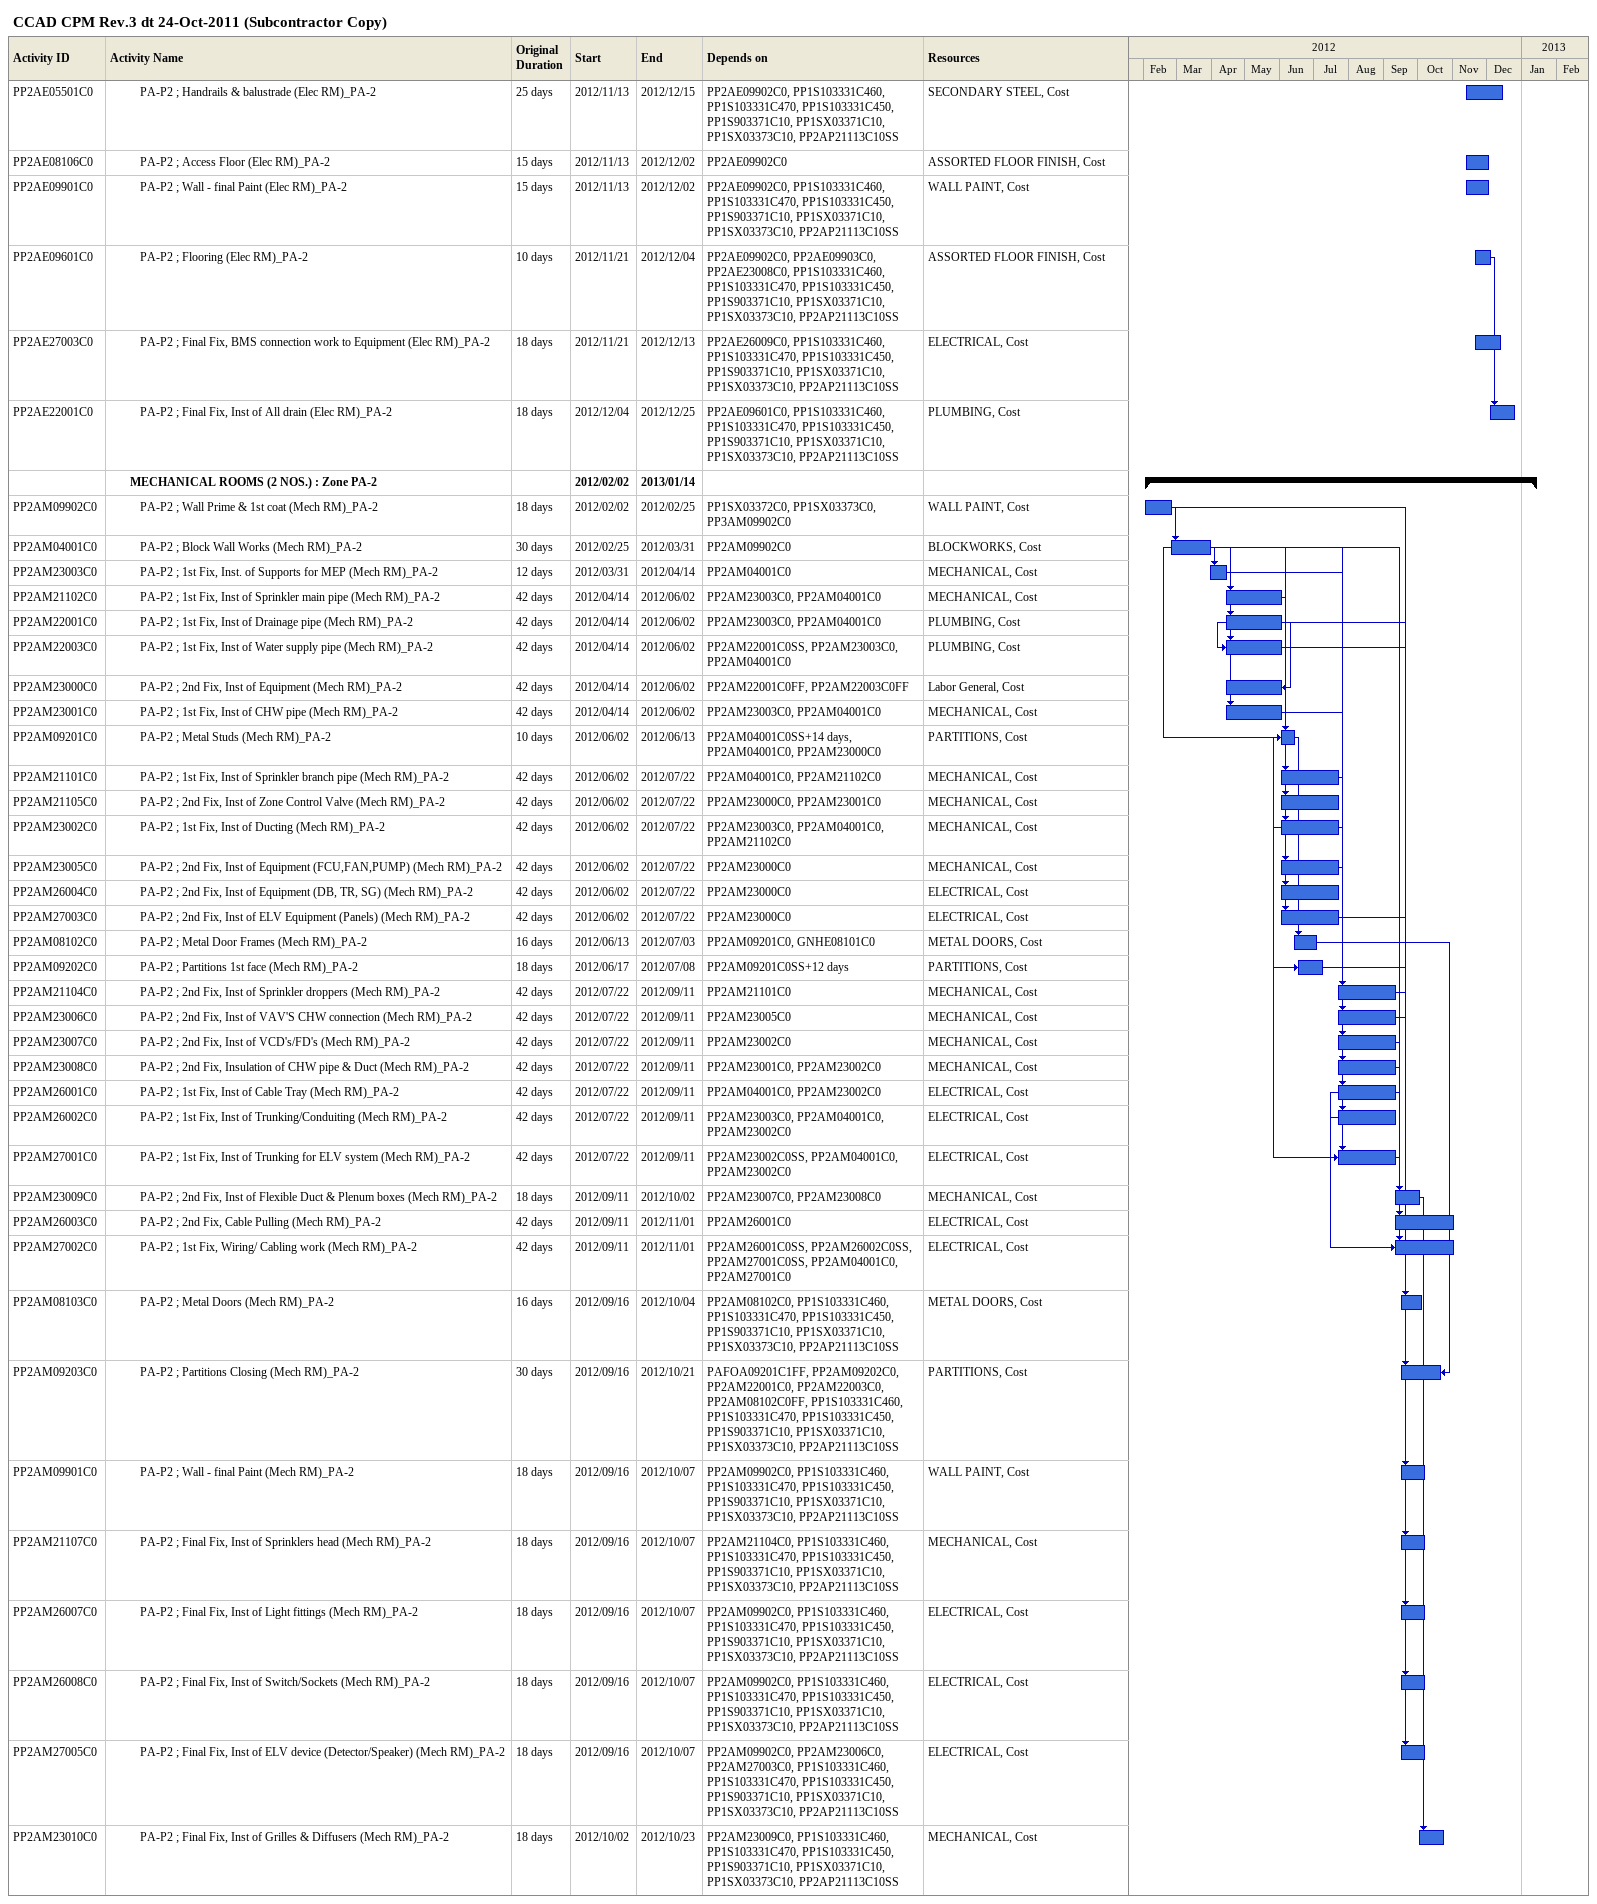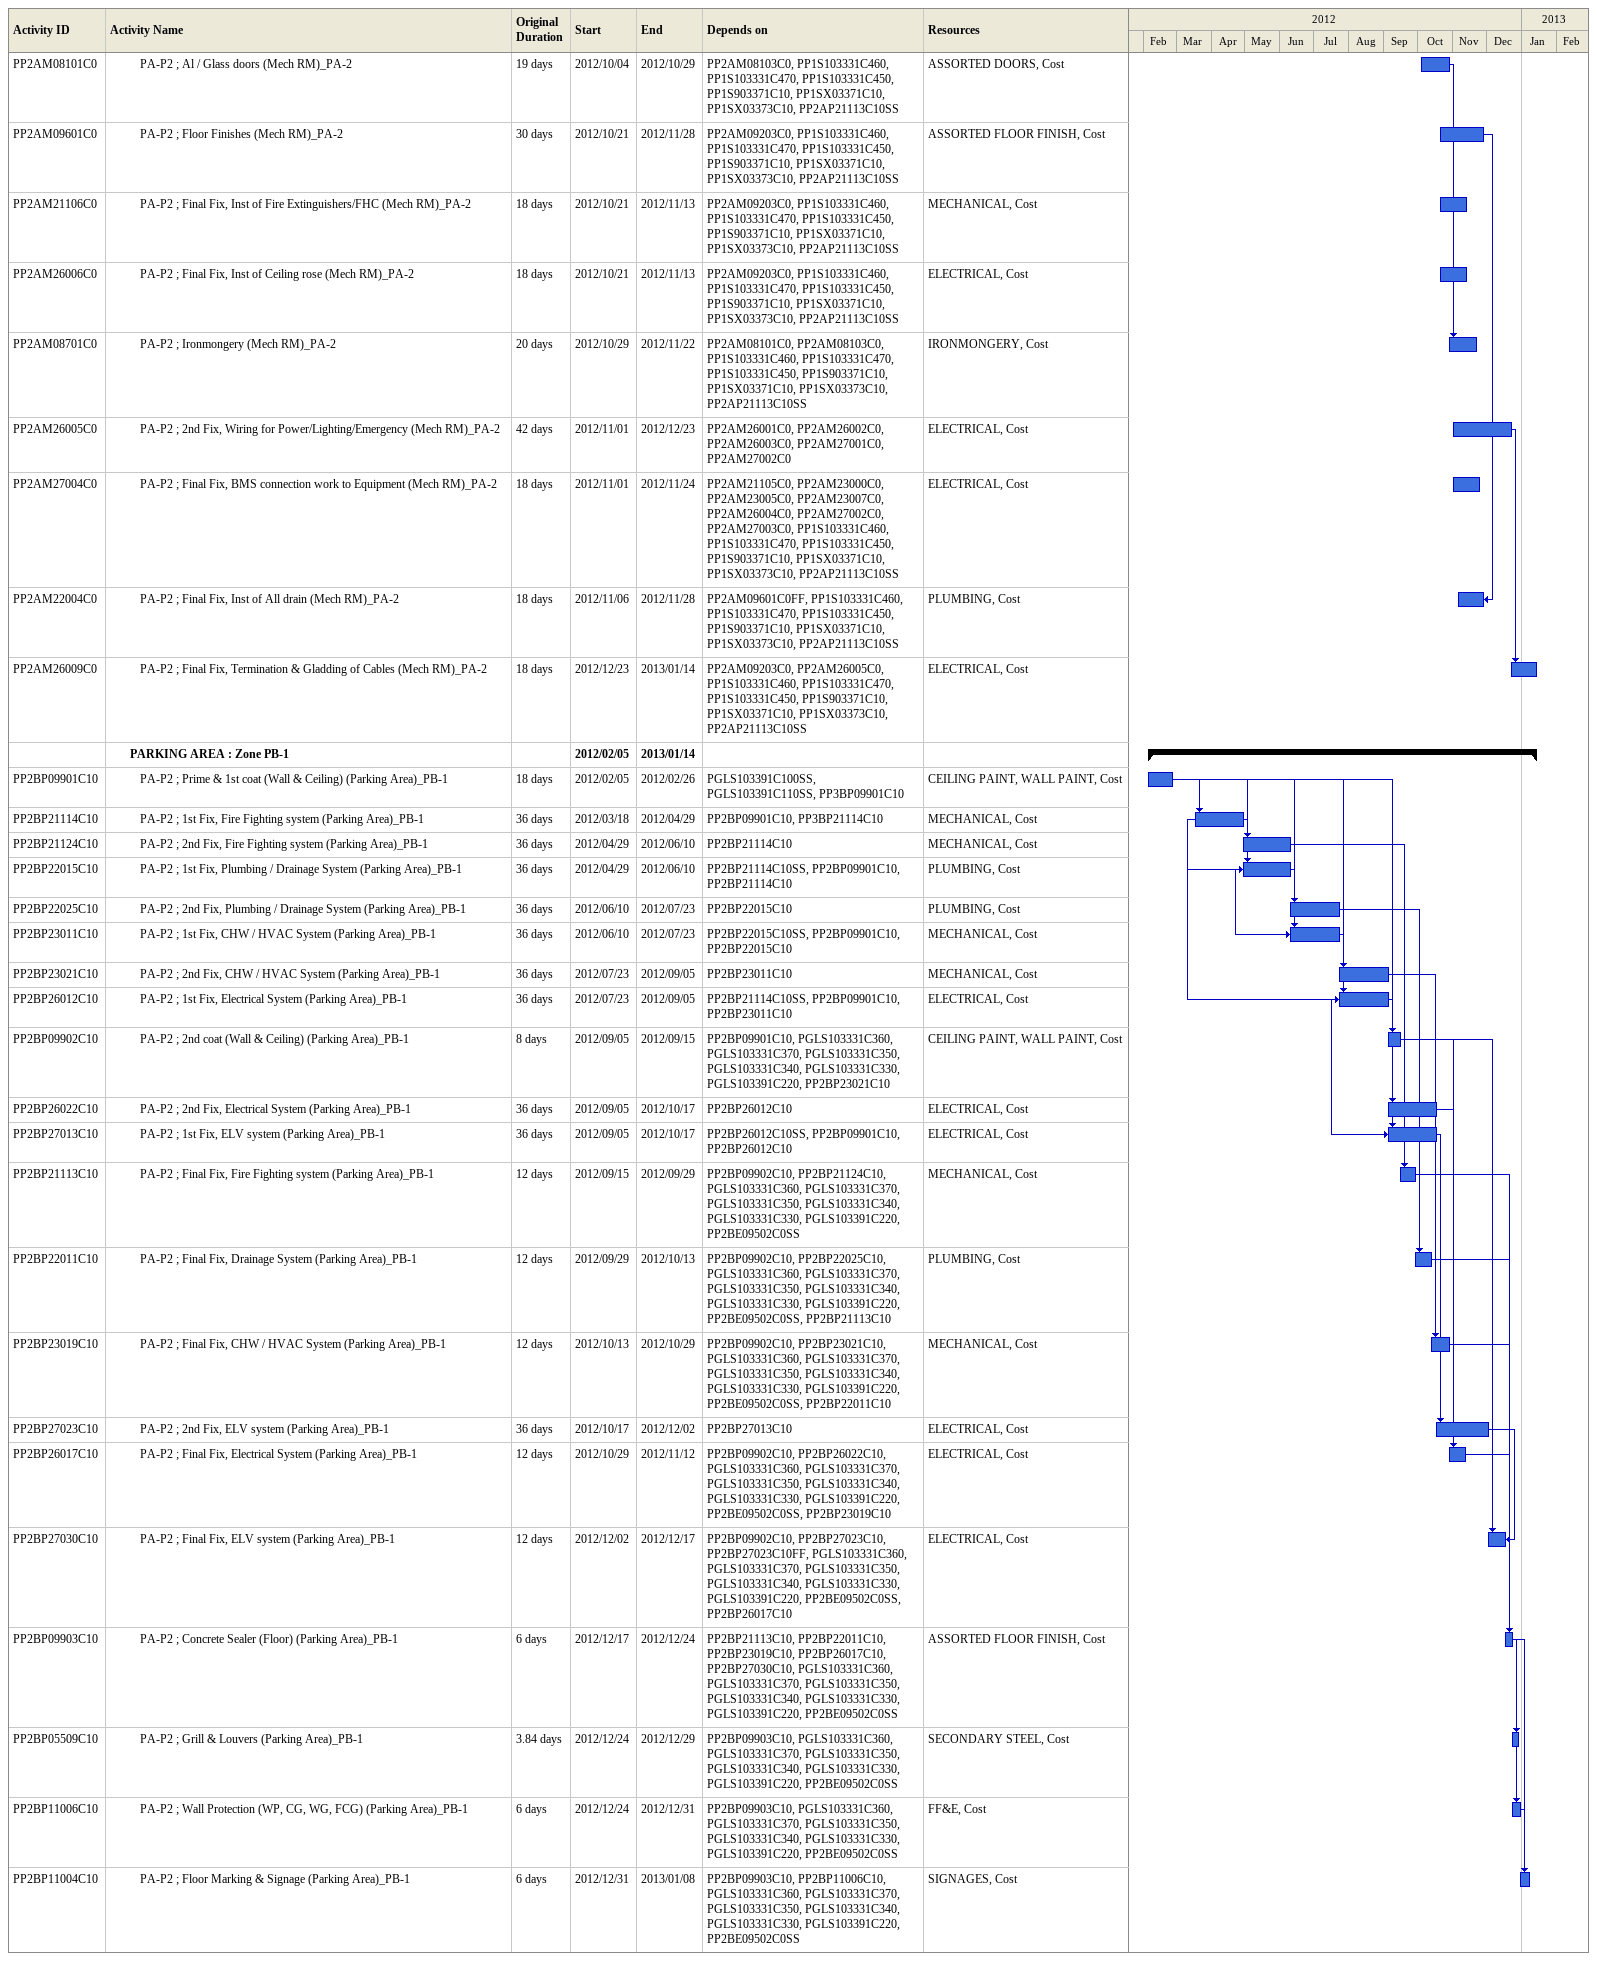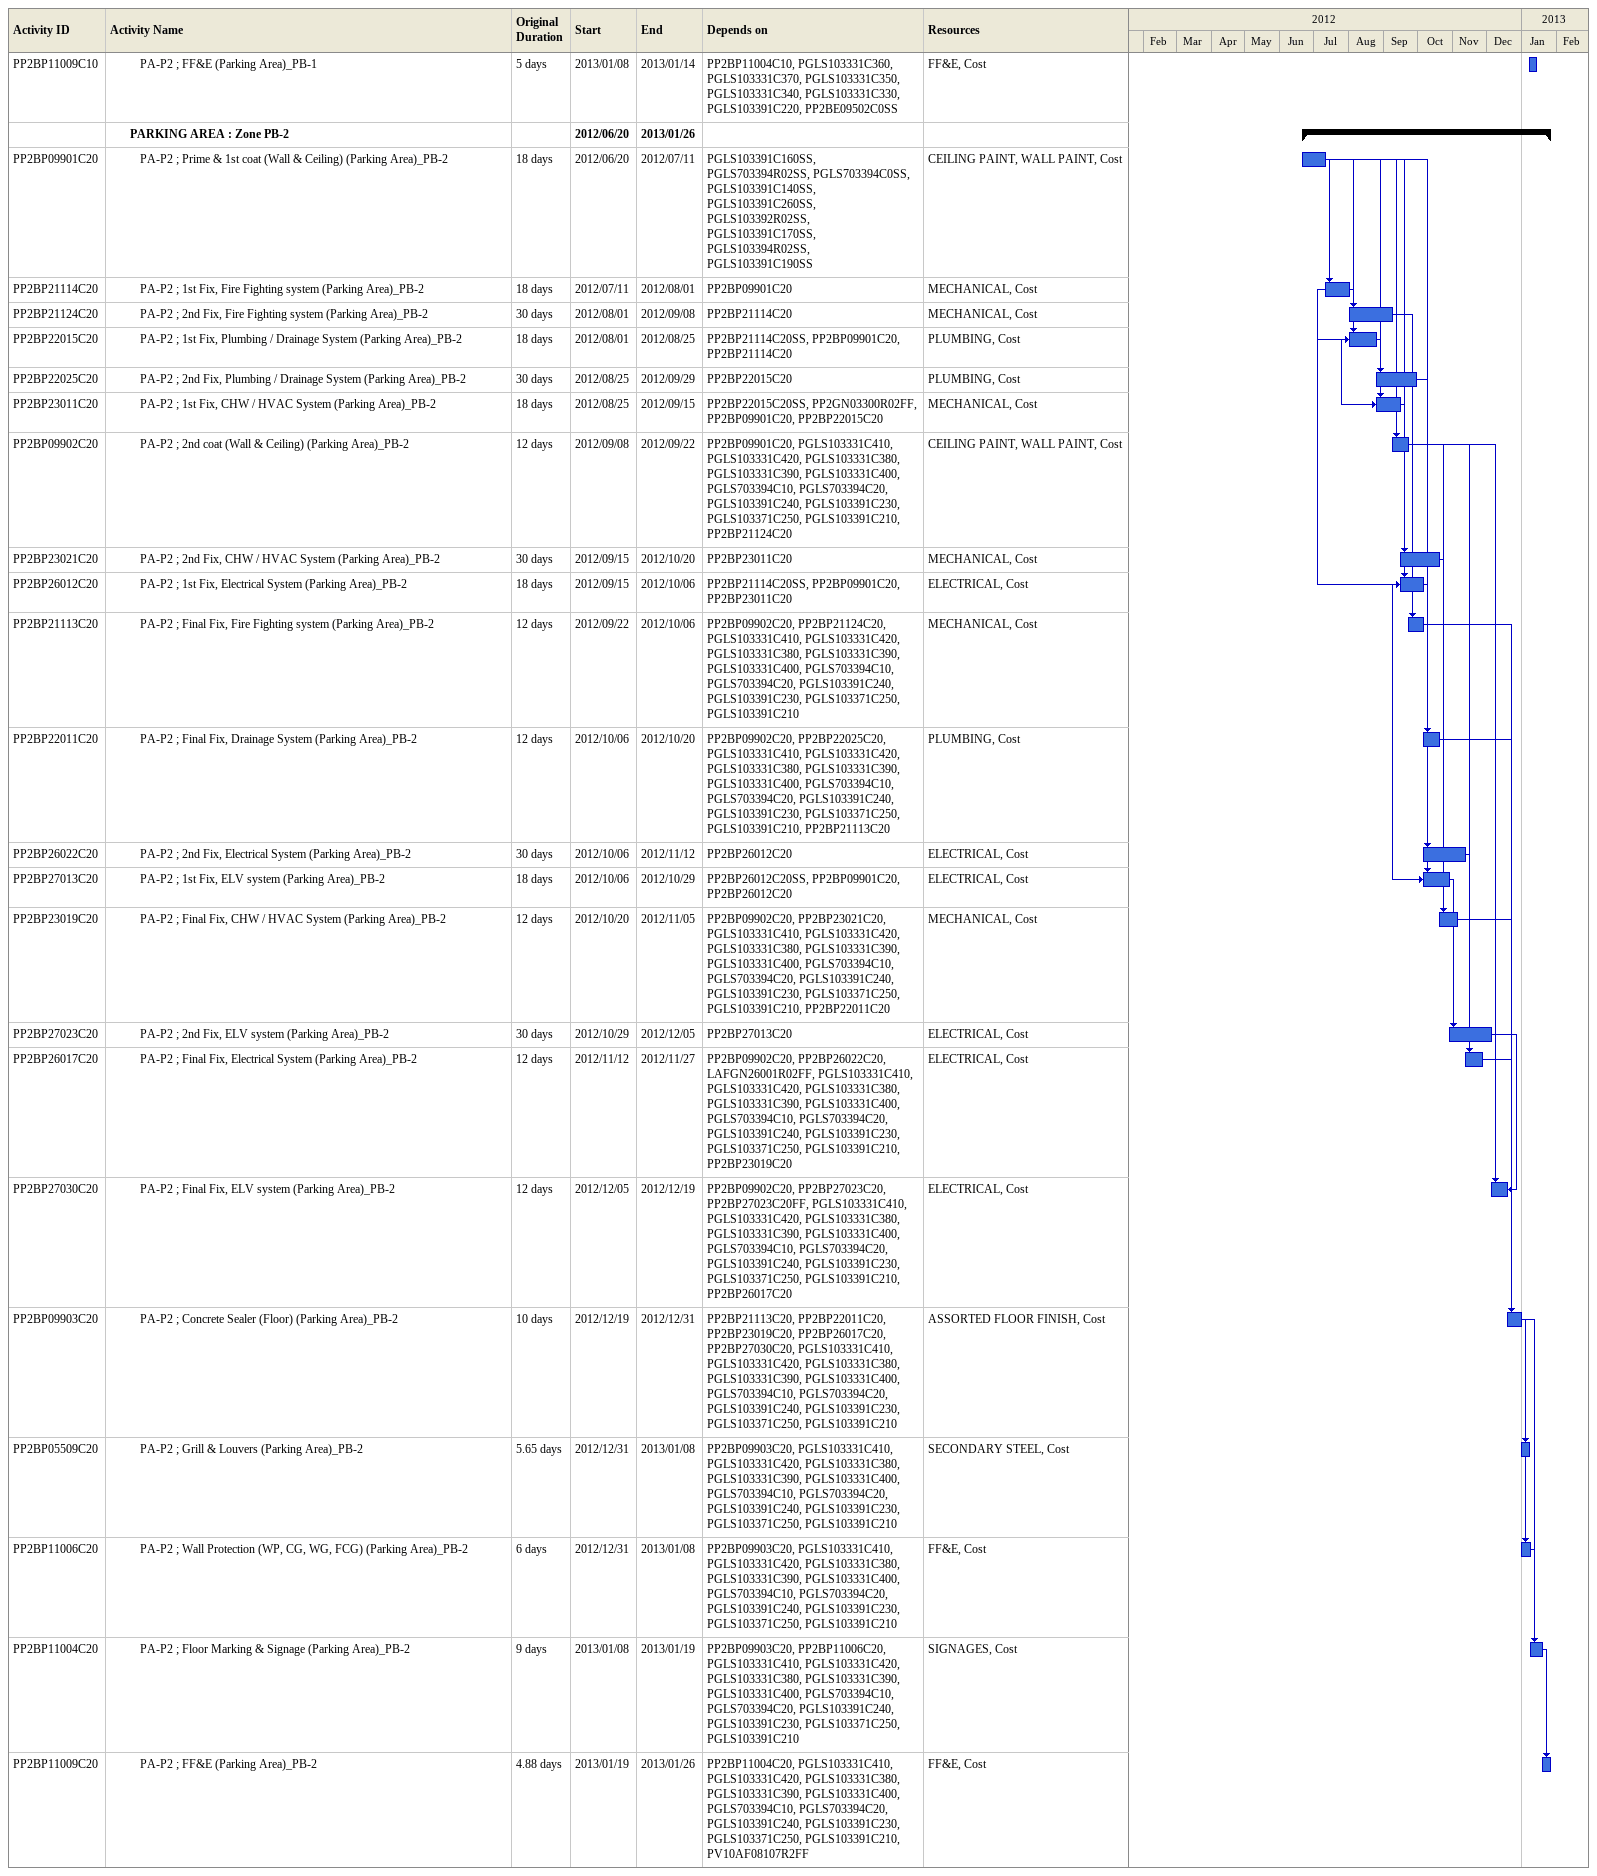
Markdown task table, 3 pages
CCAD CPM Rev.3 dt 24-Oct-2011 (Subcontractor Copy)

| ID | Level | Task | Original duration | Start | Finish | Predecessors | Resources |
|---|---|---|---|---|---|---|---|
| PP2AE05501C0 | 4 | PA-P2 ; Handrails & balustrade (Elec RM)_PA-2 | 25d | 2012-11-13 | 2012-12-15 | PP2AE09902C0, PP1S103331C460, PP1S103331C470, PP1S103331C450, PP1S903371C10, PP1SX03371C10, PP1SX03373C10, PP2AP21113C10SS | SECONDARY STEEL, Cost |
| PP2AE08106C0 | 4 | PA-P2 ; Access Floor (Elec RM)_PA-2 | 15d | 2012-11-13 | 2012-12-02 | PP2AE09902C0 | ASSORTED FLOOR FINISH, Cost |
| PP2AE09901C0 | 4 | PA-P2 ; Wall - final Paint (Elec RM)_PA-2 | 15d | 2012-11-13 | 2012-12-02 | PP2AE09902C0, PP1S103331C460, PP1S103331C470, PP1S103331C450, PP1S903371C10, PP1SX03371C10, PP1SX03373C10, PP2AP21113C10SS | WALL PAINT, Cost |
| PP2AE09601C0 | 4 | PA-P2 ; Flooring (Elec RM)_PA-2 | 10d | 2012-11-21 | 2012-12-04 | PP2AE09902C0, PP2AE09903C0, PP2AE23008C0, PP1S103331C460, PP1S103331C470, PP1S103331C450, PP1S903371C10, PP1SX03371C10, PP1SX03373C10, PP2AP21113C10SS | ASSORTED FLOOR FINISH, Cost |
| PP2AE27003C0 | 4 | PA-P2 ; Final Fix, BMS connection work to Equipment (Elec RM)_PA-2 | 18d | 2012-11-21 | 2012-12-13 | PP2AE26009C0, PP1S103331C460, PP1S103331C470, PP1S103331C450, PP1S903371C10, PP1SX03371C10, PP1SX03373C10, PP2AP21113C10SS | ELECTRICAL, Cost |
| PP2AE22001C0 | 4 | PA-P2 ; Final Fix, Inst of All drain (Elec RM)_PA-2 | 18d | 2012-12-04 | 2012-12-25 | PP2AE09601C0, PP1S103331C460, PP1S103331C470, PP1S103331C450, PP1S903371C10, PP1SX03371C10, PP1SX03373C10, PP2AP21113C10SS | PLUMBING, Cost |
|  | 3 | **MECHANICAL ROOMS (2 NOS.) : Zone PA-2** |  | 2012-02-02 | 2013-01-14 |  |  |
| PP2AM09902C0 | 4 | PA-P2 ; Wall Prime & 1st coat (Mech RM)_PA-2 | 18d | 2012-02-02 | 2012-02-25 | PP1SX03372C0, PP1SX03373C0, PP3AM09902C0 | WALL PAINT, Cost |
| PP2AM04001C0 | 4 | PA-P2 ; Block Wall Works (Mech RM)_PA-2 | 30d | 2012-02-25 | 2012-03-31 | PP2AM09902C0 | BLOCKWORKS, Cost |
| PP2AM23003C0 | 4 | PA-P2 ; 1st Fix, Inst. of Supports for MEP (Mech RM)_PA-2 | 12d | 2012-03-31 | 2012-04-14 | PP2AM04001C0 | MECHANICAL, Cost |
| PP2AM21102C0 | 4 | PA-P2 ; 1st Fix, Inst of Sprinkler main pipe (Mech RM)_PA-2 | 42d | 2012-04-14 | 2012-06-02 | PP2AM23003C0, PP2AM04001C0 | MECHANICAL, Cost |
| PP2AM22001C0 | 4 | PA-P2 ; 1st Fix, Inst of Drainage pipe (Mech RM)_PA-2 | 42d | 2012-04-14 | 2012-06-02 | PP2AM23003C0, PP2AM04001C0 | PLUMBING, Cost |
| PP2AM22003C0 | 4 | PA-P2 ; 1st Fix, Inst of Water supply pipe (Mech RM)_PA-2 | 42d | 2012-04-14 | 2012-06-02 | PP2AM22001C0SS, PP2AM23003C0, PP2AM04001C0 | PLUMBING, Cost |
| PP2AM23000C0 | 4 | PA-P2 ; 2nd Fix, Inst of Equipment (Mech RM)_PA-2 | 42d | 2012-04-14 | 2012-06-02 | PP2AM22001C0FF, PP2AM22003C0FF | Labor General, Cost |
| PP2AM23001C0 | 4 | PA-P2 ; 1st Fix, Inst of CHW pipe (Mech RM)_PA-2 | 42d | 2012-04-14 | 2012-06-02 | PP2AM23003C0, PP2AM04001C0 | MECHANICAL, Cost |
| PP2AM09201C0 | 4 | PA-P2 ; Metal Studs (Mech RM)_PA-2 | 10d | 2012-06-02 | 2012-06-13 | PP2AM04001C0SS+14d, PP2AM04001C0, PP2AM23000C0 | PARTITIONS, Cost |
| PP2AM21101C0 | 4 | PA-P2 ; 1st Fix, Inst of Sprinkler branch pipe (Mech RM)_PA-2 | 42d | 2012-06-02 | 2012-07-22 | PP2AM04001C0, PP2AM21102C0 | MECHANICAL, Cost |
| PP2AM21105C0 | 4 | PA-P2 ; 2nd Fix, Inst of Zone Control Valve (Mech RM)_PA-2 | 42d | 2012-06-02 | 2012-07-22 | PP2AM23000C0, PP2AM23001C0 | MECHANICAL, Cost |
| PP2AM23002C0 | 4 | PA-P2 ; 1st Fix, Inst of Ducting (Mech RM)_PA-2 | 42d | 2012-06-02 | 2012-07-22 | PP2AM23003C0, PP2AM04001C0, PP2AM21102C0 | MECHANICAL, Cost |
| PP2AM23005C0 | 4 | PA-P2 ; 2nd Fix, Inst of Equipment (FCU,FAN,PUMP) (Mech RM)_PA-2 | 42d | 2012-06-02 | 2012-07-22 | PP2AM23000C0 | MECHANICAL, Cost |
| PP2AM26004C0 | 4 | PA-P2 ; 2nd Fix, Inst of Equipment (DB, TR, SG) (Mech RM)_PA-2 | 42d | 2012-06-02 | 2012-07-22 | PP2AM23000C0 | ELECTRICAL, Cost |
| PP2AM27003C0 | 4 | PA-P2 ; 2nd Fix, Inst of ELV Equipment (Panels) (Mech RM)_PA-2 | 42d | 2012-06-02 | 2012-07-22 | PP2AM23000C0 | ELECTRICAL, Cost |
| PP2AM08102C0 | 4 | PA-P2 ; Metal Door Frames (Mech RM)_PA-2 | 16d | 2012-06-13 | 2012-07-03 | PP2AM09201C0, GNHE08101C0 | METAL DOORS, Cost |
| PP2AM09202C0 | 4 | PA-P2 ; Partitions 1st face (Mech RM)_PA-2 | 18d | 2012-06-17 | 2012-07-08 | PP2AM09201C0SS+12d | PARTITIONS, Cost |
| PP2AM21104C0 | 4 | PA-P2 ; 2nd Fix, Inst of Sprinkler droppers (Mech RM)_PA-2 | 42d | 2012-07-22 | 2012-09-11 | PP2AM21101C0 | MECHANICAL, Cost |
| PP2AM23006C0 | 4 | PA-P2 ; 2nd Fix, Inst of VAV'S CHW connection (Mech RM)_PA-2 | 42d | 2012-07-22 | 2012-09-11 | PP2AM23005C0 | MECHANICAL, Cost |
| PP2AM23007C0 | 4 | PA-P2 ; 2nd Fix, Inst of VCD's/FD's (Mech RM)_PA-2 | 42d | 2012-07-22 | 2012-09-11 | PP2AM23002C0 | MECHANICAL, Cost |
| PP2AM23008C0 | 4 | PA-P2 ; 2nd Fix, Insulation of CHW pipe & Duct (Mech RM)_PA-2 | 42d | 2012-07-22 | 2012-09-11 | PP2AM23001C0, PP2AM23002C0 | MECHANICAL, Cost |
| PP2AM26001C0 | 4 | PA-P2 ; 1st Fix, Inst of Cable Tray (Mech RM)_PA-2 | 42d | 2012-07-22 | 2012-09-11 | PP2AM04001C0, PP2AM23002C0 | ELECTRICAL, Cost |
| PP2AM26002C0 | 4 | PA-P2 ; 1st Fix, Inst of Trunking/Conduiting (Mech RM)_PA-2 | 42d | 2012-07-22 | 2012-09-11 | PP2AM23003C0, PP2AM04001C0, PP2AM23002C0 | ELECTRICAL, Cost |
| PP2AM27001C0 | 4 | PA-P2 ; 1st Fix, Inst of Trunking for ELV system (Mech RM)_PA-2 | 42d | 2012-07-22 | 2012-09-11 | PP2AM23002C0SS, PP2AM04001C0, PP2AM23002C0 | ELECTRICAL, Cost |
| PP2AM23009C0 | 4 | PA-P2 ; 2nd Fix, Inst of Flexible Duct & Plenum boxes (Mech RM)_PA-2 | 18d | 2012-09-11 | 2012-10-02 | PP2AM23007C0, PP2AM23008C0 | MECHANICAL, Cost |
| PP2AM26003C0 | 4 | PA-P2 ; 2nd Fix, Cable Pulling (Mech RM)_PA-2 | 42d | 2012-09-11 | 2012-11-01 | PP2AM26001C0 | ELECTRICAL, Cost |
| PP2AM27002C0 | 4 | PA-P2 ; 1st Fix, Wiring/ Cabling work (Mech RM)_PA-2 | 42d | 2012-09-11 | 2012-11-01 | PP2AM26001C0SS, PP2AM26002C0SS, PP2AM27001C0SS, PP2AM04001C0, PP2AM27001C0 | ELECTRICAL, Cost |
| PP2AM08103C0 | 4 | PA-P2 ; Metal Doors (Mech RM)_PA-2 | 16d | 2012-09-16 | 2012-10-04 | PP2AM08102C0, PP1S103331C460, PP1S103331C470, PP1S103331C450, PP1S903371C10, PP1SX03371C10, PP1SX03373C10, PP2AP21113C10SS | METAL DOORS, Cost |
| PP2AM09203C0 | 4 | PA-P2 ; Partitions Closing (Mech RM)_PA-2 | 30d | 2012-09-16 | 2012-10-21 | PAFOA09201C1FF, PP2AM09202C0, PP2AM22001C0, PP2AM22003C0, PP2AM08102C0FF, PP1S103331C460, PP1S103331C470, PP1S103331C450, PP1S903371C10, PP1SX03371C10, PP1SX03373C10, PP2AP21113C10SS | PARTITIONS, Cost |
| PP2AM09901C0 | 4 | PA-P2 ; Wall - final Paint (Mech RM)_PA-2 | 18d | 2012-09-16 | 2012-10-07 | PP2AM09902C0, PP1S103331C460, PP1S103331C470, PP1S103331C450, PP1S903371C10, PP1SX03371C10, PP1SX03373C10, PP2AP21113C10SS | WALL PAINT, Cost |
| PP2AM21107C0 | 4 | PA-P2 ; Final Fix, Inst of Sprinklers head (Mech RM)_PA-2 | 18d | 2012-09-16 | 2012-10-07 | PP2AM21104C0, PP1S103331C460, PP1S103331C470, PP1S103331C450, PP1S903371C10, PP1SX03371C10, PP1SX03373C10, PP2AP21113C10SS | MECHANICAL, Cost |
| PP2AM26007C0 | 4 | PA-P2 ; Final Fix, Inst of Light fittings (Mech RM)_PA-2 | 18d | 2012-09-16 | 2012-10-07 | PP2AM09902C0, PP1S103331C460, PP1S103331C470, PP1S103331C450, PP1S903371C10, PP1SX03371C10, PP1SX03373C10, PP2AP21113C10SS | ELECTRICAL, Cost |
| PP2AM26008C0 | 4 | PA-P2 ; Final Fix, Inst of Switch/Sockets (Mech RM)_PA-2 | 18d | 2012-09-16 | 2012-10-07 | PP2AM09902C0, PP1S103331C460, PP1S103331C470, PP1S103331C450, PP1S903371C10, PP1SX03371C10, PP1SX03373C10, PP2AP21113C10SS | ELECTRICAL, Cost |
| PP2AM27005C0 | 4 | PA-P2 ; Final Fix, Inst of ELV device (Detector/Speaker) (Mech RM)_PA-2 | 18d | 2012-09-16 | 2012-10-07 | PP2AM09902C0, PP2AM23006C0, PP2AM27003C0, PP1S103331C460, PP1S103331C470, PP1S103331C450, PP1S903371C10, PP1SX03371C10, PP1SX03373C10, PP2AP21113C10SS | ELECTRICAL, Cost |
| PP2AM23010C0 | 4 | PA-P2 ; Final Fix, Inst of Grilles & Diffusers (Mech RM)_PA-2 | 18d | 2012-10-02 | 2012-10-23 | PP2AM23009C0, PP1S103331C460, PP1S103331C470, PP1S103331C450, PP1S903371C10, PP1SX03371C10, PP1SX03373C10, PP2AP21113C10SS | MECHANICAL, Cost |
| PP2AM08101C0 | 4 | PA-P2 ; Al / Glass doors (Mech RM)_PA-2 | 19d | 2012-10-04 | 2012-10-29 | PP2AM08103C0, PP1S103331C460, PP1S103331C470, PP1S103331C450, PP1S903371C10, PP1SX03371C10, PP1SX03373C10, PP2AP21113C10SS | ASSORTED DOORS, Cost |
| PP2AM09601C0 | 4 | PA-P2 ; Floor Finishes (Mech RM)_PA-2 | 30d | 2012-10-21 | 2012-11-28 | PP2AM09203C0, PP1S103331C460, PP1S103331C470, PP1S103331C450, PP1S903371C10, PP1SX03371C10, PP1SX03373C10, PP2AP21113C10SS | ASSORTED FLOOR FINISH, Cost |
| PP2AM21106C0 | 4 | PA-P2 ; Final Fix, Inst of Fire Extinguishers/FHC (Mech RM)_PA-2 | 18d | 2012-10-21 | 2012-11-13 | PP2AM09203C0, PP1S103331C460, PP1S103331C470, PP1S103331C450, PP1S903371C10, PP1SX03371C10, PP1SX03373C10, PP2AP21113C10SS | MECHANICAL, Cost |
| PP2AM26006C0 | 4 | PA-P2 ; Final Fix, Inst of Ceiling rose (Mech RM)_PA-2 | 18d | 2012-10-21 | 2012-11-13 | PP2AM09203C0, PP1S103331C460, PP1S103331C470, PP1S103331C450, PP1S903371C10, PP1SX03371C10, PP1SX03373C10, PP2AP21113C10SS | ELECTRICAL, Cost |
| PP2AM08701C0 | 4 | PA-P2 ; Ironmongery (Mech RM)_PA-2 | 20d | 2012-10-29 | 2012-11-22 | PP2AM08101C0, PP2AM08103C0, PP1S103331C460, PP1S103331C470, PP1S103331C450, PP1S903371C10, PP1SX03371C10, PP1SX03373C10, PP2AP21113C10SS | IRONMONGERY, Cost |
| PP2AM26005C0 | 4 | PA-P2 ; 2nd Fix, Wiring for Power/Lighting/Emergency (Mech RM)_PA-2 | 42d | 2012-11-01 | 2012-12-23 | PP2AM26001C0, PP2AM26002C0, PP2AM26003C0, PP2AM27001C0, PP2AM27002C0 | ELECTRICAL, Cost |
| PP2AM27004C0 | 4 | PA-P2 ; Final Fix, BMS connection work to Equipment (Mech RM)_PA-2 | 18d | 2012-11-01 | 2012-11-24 | PP2AM21105C0, PP2AM23000C0, PP2AM23005C0, PP2AM23007C0, PP2AM26004C0, PP2AM27002C0, PP2AM27003C0, PP1S103331C460, PP1S103331C470, PP1S103331C450, PP1S903371C10, PP1SX03371C10, PP1SX03373C10, PP2AP21113C10SS | ELECTRICAL, Cost |
| PP2AM22004C0 | 4 | PA-P2 ; Final Fix, Inst of All drain (Mech RM)_PA-2 | 18d | 2012-11-06 | 2012-11-28 | PP2AM09601C0FF, PP1S103331C460, PP1S103331C470, PP1S103331C450, PP1S903371C10, PP1SX03371C10, PP1SX03373C10, PP2AP21113C10SS | PLUMBING, Cost |
| PP2AM26009C0 | 4 | PA-P2 ; Final Fix, Termination & Gladding of Cables (Mech RM)_PA-2 | 18d | 2012-12-23 | 2013-01-14 | PP2AM09203C0, PP2AM26005C0, PP1S103331C460, PP1S103331C470, PP1S103331C450, PP1S903371C10, PP1SX03371C10, PP1SX03373C10, PP2AP21113C10SS | ELECTRICAL, Cost |
|  | 3 | **PARKING AREA : Zone PB-1** |  | 2012-02-05 | 2013-01-14 |  |  |
| PP2BP09901C10 | 4 | PA-P2 ; Prime & 1st coat (Wall & Ceiling) (Parking Area)_PB-1 | 18d | 2012-02-05 | 2012-02-26 | PGLS103391C100SS, PGLS103391C110SS, PP3BP09901C10 | CEILING PAINT, WALL PAINT, Cost |
| PP2BP21114C10 | 4 | PA-P2 ; 1st Fix, Fire Fighting system (Parking Area)_PB-1 | 36d | 2012-03-18 | 2012-04-29 | PP2BP09901C10, PP3BP21114C10 | MECHANICAL, Cost |
| PP2BP21124C10 | 4 | PA-P2 ; 2nd Fix, Fire Fighting system (Parking Area)_PB-1 | 36d | 2012-04-29 | 2012-06-10 | PP2BP21114C10 | MECHANICAL, Cost |
| PP2BP22015C10 | 4 | PA-P2 ; 1st Fix, Plumbing / Drainage System (Parking Area)_PB-1 | 36d | 2012-04-29 | 2012-06-10 | PP2BP21114C10SS, PP2BP09901C10, PP2BP21114C10 | PLUMBING, Cost |
| PP2BP22025C10 | 4 | PA-P2 ; 2nd Fix, Plumbing / Drainage System (Parking Area)_PB-1 | 36d | 2012-06-10 | 2012-07-23 | PP2BP22015C10 | PLUMBING, Cost |
| PP2BP23011C10 | 4 | PA-P2 ; 1st Fix, CHW / HVAC System (Parking Area)_PB-1 | 36d | 2012-06-10 | 2012-07-23 | PP2BP22015C10SS, PP2BP09901C10, PP2BP22015C10 | MECHANICAL, Cost |
| PP2BP23021C10 | 4 | PA-P2 ; 2nd Fix, CHW / HVAC System (Parking Area)_PB-1 | 36d | 2012-07-23 | 2012-09-05 | PP2BP23011C10 | MECHANICAL, Cost |
| PP2BP26012C10 | 4 | PA-P2 ; 1st Fix, Electrical System (Parking Area)_PB-1 | 36d | 2012-07-23 | 2012-09-05 | PP2BP21114C10SS, PP2BP09901C10, PP2BP23011C10 | ELECTRICAL, Cost |
| PP2BP09902C10 | 4 | PA-P2 ; 2nd coat (Wall & Ceiling) (Parking Area)_PB-1 | 8d | 2012-09-05 | 2012-09-15 | PP2BP09901C10, PGLS103331C360, PGLS103331C370, PGLS103331C350, PGLS103331C340, PGLS103331C330, PGLS103391C220, PP2BP23021C10 | CEILING PAINT, WALL PAINT, Cost |
| PP2BP26022C10 | 4 | PA-P2 ; 2nd Fix, Electrical System (Parking Area)_PB-1 | 36d | 2012-09-05 | 2012-10-17 | PP2BP26012C10 | ELECTRICAL, Cost |
| PP2BP27013C10 | 4 | PA-P2 ; 1st Fix, ELV system (Parking Area)_PB-1 | 36d | 2012-09-05 | 2012-10-17 | PP2BP26012C10SS, PP2BP09901C10, PP2BP26012C10 | ELECTRICAL, Cost |
| PP2BP21113C10 | 4 | PA-P2 ; Final Fix, Fire Fighting system (Parking Area)_PB-1 | 12d | 2012-09-15 | 2012-09-29 | PP2BP09902C10, PP2BP21124C10, PGLS103331C360, PGLS103331C370, PGLS103331C350, PGLS103331C340, PGLS103331C330, PGLS103391C220, PP2BE09502C0SS | MECHANICAL, Cost |
| PP2BP22011C10 | 4 | PA-P2 ; Final Fix, Drainage System (Parking Area)_PB-1 | 12d | 2012-09-29 | 2012-10-13 | PP2BP09902C10, PP2BP22025C10, PGLS103331C360, PGLS103331C370, PGLS103331C350, PGLS103331C340, PGLS103331C330, PGLS103391C220, PP2BE09502C0SS, PP2BP21113C10 | PLUMBING, Cost |
| PP2BP23019C10 | 4 | PA-P2 ; Final Fix, CHW / HVAC System (Parking Area)_PB-1 | 12d | 2012-10-13 | 2012-10-29 | PP2BP09902C10, PP2BP23021C10, PGLS103331C360, PGLS103331C370, PGLS103331C350, PGLS103331C340, PGLS103331C330, PGLS103391C220, PP2BE09502C0SS, PP2BP22011C10 | MECHANICAL, Cost |
| PP2BP27023C10 | 4 | PA-P2 ; 2nd Fix, ELV system (Parking Area)_PB-1 | 36d | 2012-10-17 | 2012-12-02 | PP2BP27013C10 | ELECTRICAL, Cost |
| PP2BP26017C10 | 4 | PA-P2 ; Final Fix, Electrical System (Parking Area)_PB-1 | 12d | 2012-10-29 | 2012-11-12 | PP2BP09902C10, PP2BP26022C10, PGLS103331C360, PGLS103331C370, PGLS103331C350, PGLS103331C340, PGLS103331C330, PGLS103391C220, PP2BE09502C0SS, PP2BP23019C10 | ELECTRICAL, Cost |
| PP2BP27030C10 | 4 | PA-P2 ; Final Fix, ELV system (Parking Area)_PB-1 | 12d | 2012-12-02 | 2012-12-17 | PP2BP09902C10, PP2BP27023C10, PP2BP27023C10FF, PGLS103331C360, PGLS103331C370, PGLS103331C350, PGLS103331C340, PGLS103331C330, PGLS103391C220, PP2BE09502C0SS, PP2BP26017C10 | ELECTRICAL, Cost |
| PP2BP09903C10 | 4 | PA-P2 ; Concrete Sealer (Floor) (Parking Area)_PB-1 | 6d | 2012-12-17 | 2012-12-24 | PP2BP21113C10, PP2BP22011C10, PP2BP23019C10, PP2BP26017C10, PP2BP27030C10, PGLS103331C360, PGLS103331C370, PGLS103331C350, PGLS103331C340, PGLS103331C330, PGLS103391C220, PP2BE09502C0SS | ASSORTED FLOOR FINISH, Cost |
| PP2BP05509C10 | 4 | PA-P2 ; Grill & Louvers (Parking Area)_PB-1 | 3.84d | 2012-12-24 | 2012-12-29 | PP2BP09903C10, PGLS103331C360, PGLS103331C370, PGLS103331C350, PGLS103331C340, PGLS103331C330, PGLS103391C220, PP2BE09502C0SS | SECONDARY STEEL, Cost |
| PP2BP11006C10 | 4 | PA-P2 ; Wall Protection (WP, CG, WG, FCG) (Parking Area)_PB-1 | 6d | 2012-12-24 | 2012-12-31 | PP2BP09903C10, PGLS103331C360, PGLS103331C370, PGLS103331C350, PGLS103331C340, PGLS103331C330, PGLS103391C220, PP2BE09502C0SS | FF&E, Cost |
| PP2BP11004C10 | 4 | PA-P2 ; Floor Marking & Signage (Parking Area)_PB-1 | 6d | 2012-12-31 | 2013-01-08 | PP2BP09903C10, PP2BP11006C10, PGLS103331C360, PGLS103331C370, PGLS103331C350, PGLS103331C340, PGLS103331C330, PGLS103391C220, PP2BE09502C0SS | SIGNAGES, Cost |
| PP2BP11009C10 | 4 | PA-P2 ; FF&E (Parking Area)_PB-1 | 5d | 2013-01-08 | 2013-01-14 | PP2BP11004C10, PGLS103331C360, PGLS103331C370, PGLS103331C350, PGLS103331C340, PGLS103331C330, PGLS103391C220, PP2BE09502C0SS | FF&E, Cost |
|  | 3 | **PARKING AREA : Zone PB-2** |  | 2012-06-20 | 2013-01-26 |  |  |
| PP2BP09901C20 | 4 | PA-P2 ; Prime & 1st coat (Wall & Ceiling) (Parking Area)_PB-2 | 18d | 2012-06-20 | 2012-07-11 | PGLS103391C160SS, PGLS703394R02SS, PGLS703394C0SS, PGLS103391C140SS, PGLS103391C260SS, PGLS103392R02SS, PGLS103391C170SS, PGLS103394R02SS, PGLS103391C190SS | CEILING PAINT, WALL PAINT, Cost |
| PP2BP21114C20 | 4 | PA-P2 ; 1st Fix, Fire Fighting system (Parking Area)_PB-2 | 18d | 2012-07-11 | 2012-08-01 | PP2BP09901C20 | MECHANICAL, Cost |
| PP2BP21124C20 | 4 | PA-P2 ; 2nd Fix, Fire Fighting system (Parking Area)_PB-2 | 30d | 2012-08-01 | 2012-09-08 | PP2BP21114C20 | MECHANICAL, Cost |
| PP2BP22015C20 | 4 | PA-P2 ; 1st Fix, Plumbing / Drainage System (Parking Area)_PB-2 | 18d | 2012-08-01 | 2012-08-25 | PP2BP21114C20SS, PP2BP09901C20, PP2BP21114C20 | PLUMBING, Cost |
| PP2BP22025C20 | 4 | PA-P2 ; 2nd Fix, Plumbing / Drainage System (Parking Area)_PB-2 | 30d | 2012-08-25 | 2012-09-29 | PP2BP22015C20 | PLUMBING, Cost |
| PP2BP23011C20 | 4 | PA-P2 ; 1st Fix, CHW / HVAC System (Parking Area)_PB-2 | 18d | 2012-08-25 | 2012-09-15 | PP2BP22015C20SS, PP2GN03300R02FF, PP2BP09901C20, PP2BP22015C20 | MECHANICAL, Cost |
| PP2BP09902C20 | 4 | PA-P2 ; 2nd coat (Wall & Ceiling) (Parking Area)_PB-2 | 12d | 2012-09-08 | 2012-09-22 | PP2BP09901C20, PGLS103331C410, PGLS103331C420, PGLS103331C380, PGLS103331C390, PGLS103331C400, PGLS703394C10, PGLS703394C20, PGLS103391C240, PGLS103391C230, PGLS103371C250, PGLS103391C210, PP2BP21124C20 | CEILING PAINT, WALL PAINT, Cost |
| PP2BP23021C20 | 4 | PA-P2 ; 2nd Fix, CHW / HVAC System (Parking Area)_PB-2 | 30d | 2012-09-15 | 2012-10-20 | PP2BP23011C20 | MECHANICAL, Cost |
| PP2BP26012C20 | 4 | PA-P2 ; 1st Fix, Electrical System (Parking Area)_PB-2 | 18d | 2012-09-15 | 2012-10-06 | PP2BP21114C20SS, PP2BP09901C20, PP2BP23011C20 | ELECTRICAL, Cost |
| PP2BP21113C20 | 4 | PA-P2 ; Final Fix, Fire Fighting system (Parking Area)_PB-2 | 12d | 2012-09-22 | 2012-10-06 | PP2BP09902C20, PP2BP21124C20, PGLS103331C410, PGLS103331C420, PGLS103331C380, PGLS103331C390, PGLS103331C400, PGLS703394C10, PGLS703394C20, PGLS103391C240, PGLS103391C230, PGLS103371C250, PGLS103391C210 | MECHANICAL, Cost |
| PP2BP22011C20 | 4 | PA-P2 ; Final Fix, Drainage System (Parking Area)_PB-2 | 12d | 2012-10-06 | 2012-10-20 | PP2BP09902C20, PP2BP22025C20, PGLS103331C410, PGLS103331C420, PGLS103331C380, PGLS103331C390, PGLS103331C400, PGLS703394C10, PGLS703394C20, PGLS103391C240, PGLS103391C230, PGLS103371C250, PGLS103391C210, PP2BP21113C20 | PLUMBING, Cost |
| PP2BP26022C20 | 4 | PA-P2 ; 2nd Fix, Electrical System (Parking Area)_PB-2 | 30d | 2012-10-06 | 2012-11-12 | PP2BP26012C20 | ELECTRICAL, Cost |
| PP2BP27013C20 | 4 | PA-P2 ; 1st Fix, ELV system (Parking Area)_PB-2 | 18d | 2012-10-06 | 2012-10-29 | PP2BP26012C20SS, PP2BP09901C20, PP2BP26012C20 | ELECTRICAL, Cost |
| PP2BP23019C20 | 4 | PA-P2 ; Final Fix, CHW / HVAC System (Parking Area)_PB-2 | 12d | 2012-10-20 | 2012-11-05 | PP2BP09902C20, PP2BP23021C20, PGLS103331C410, PGLS103331C420, PGLS103331C380, PGLS103331C390, PGLS103331C400, PGLS703394C10, PGLS703394C20, PGLS103391C240, PGLS103391C230, PGLS103371C250, PGLS103391C210, PP2BP22011C20 | MECHANICAL, Cost |
| PP2BP27023C20 | 4 | PA-P2 ; 2nd Fix, ELV system (Parking Area)_PB-2 | 30d | 2012-10-29 | 2012-12-05 | PP2BP27013C20 | ELECTRICAL, Cost |
| PP2BP26017C20 | 4 | PA-P2 ; Final Fix, Electrical System (Parking Area)_PB-2 | 12d | 2012-11-12 | 2012-11-27 | PP2BP09902C20, PP2BP26022C20, LAFGN26001R02FF, PGLS103331C410, PGLS103331C420, PGLS103331C380, PGLS103331C390, PGLS103331C400, PGLS703394C10, PGLS703394C20, PGLS103391C240, PGLS103391C230, PGLS103371C250, PGLS103391C210, PP2BP23019C20 | ELECTRICAL, Cost |
| PP2BP27030C20 | 4 | PA-P2 ; Final Fix, ELV system (Parking Area)_PB-2 | 12d | 2012-12-05 | 2012-12-19 | PP2BP09902C20, PP2BP27023C20, PP2BP27023C20FF, PGLS103331C410, PGLS103331C420, PGLS103331C380, PGLS103331C390, PGLS103331C400, PGLS703394C10, PGLS703394C20, PGLS103391C240, PGLS103391C230, PGLS103371C250, PGLS103391C210, PP2BP26017C20 | ELECTRICAL, Cost |
| PP2BP09903C20 | 4 | PA-P2 ; Concrete Sealer (Floor) (Parking Area)_PB-2 | 10d | 2012-12-19 | 2012-12-31 | PP2BP21113C20, PP2BP22011C20, PP2BP23019C20, PP2BP26017C20, PP2BP27030C20, PGLS103331C410, PGLS103331C420, PGLS103331C380, PGLS103331C390, PGLS103331C400, PGLS703394C10, PGLS703394C20, PGLS103391C240, PGLS103391C230, PGLS103371C250, PGLS103391C210 | ASSORTED FLOOR FINISH, Cost |
| PP2BP05509C20 | 4 | PA-P2 ; Grill & Louvers (Parking Area)_PB-2 | 5.65d | 2012-12-31 | 2013-01-08 | PP2BP09903C20, PGLS103331C410, PGLS103331C420, PGLS103331C380, PGLS103331C390, PGLS103331C400, PGLS703394C10, PGLS703394C20, PGLS103391C240, PGLS103391C230, PGLS103371C250, PGLS103391C210 | SECONDARY STEEL, Cost |
| PP2BP11006C20 | 4 | PA-P2 ; Wall Protection (WP, CG, WG, FCG) (Parking Area)_PB-2 | 6d | 2012-12-31 | 2013-01-08 | PP2BP09903C20, PGLS103331C410, PGLS103331C420, PGLS103331C380, PGLS103331C390, PGLS103331C400, PGLS703394C10, PGLS703394C20, PGLS103391C240, PGLS103391C230, PGLS103371C250, PGLS103391C210 | FF&E, Cost |
| PP2BP11004C20 | 4 | PA-P2 ; Floor Marking & Signage (Parking Area)_PB-2 | 9d | 2013-01-08 | 2013-01-19 | PP2BP09903C20, PP2BP11006C20, PGLS103331C410, PGLS103331C420, PGLS103331C380, PGLS103331C390, PGLS103331C400, PGLS703394C10, PGLS703394C20, PGLS103391C240, PGLS103391C230, PGLS103371C250, PGLS103391C210 | SIGNAGES, Cost |
| PP2BP11009C20 | 4 | PA-P2 ; FF&E (Parking Area)_PB-2 | 4.88d | 2013-01-19 | 2013-01-26 | PP2BP11004C20, PGLS103331C410, PGLS103331C420, PGLS103331C380, PGLS103331C390, PGLS103331C400, PGLS703394C10, PGLS703394C20, PGLS103391C240, PGLS103391C230, PGLS103371C250, PGLS103391C210, PV10AF08107R2FF | FF&E, Cost |
